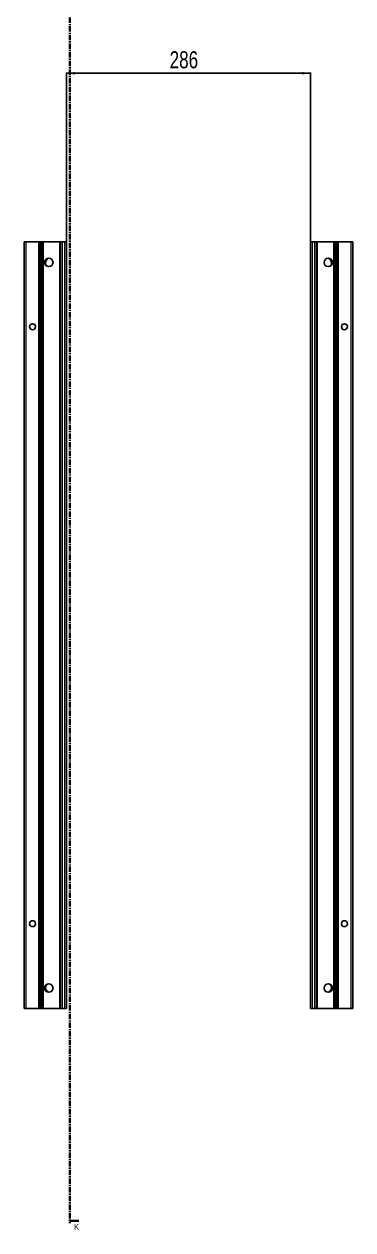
# Model space of a CAD drawing. Header units: millimetres. Extents: x -199 to 4583, y -1647 to 1507.
# Drawn here: x 1961 to 2347, y -1111 to 303 of the extents above; entities that cross this region are included whole.
import ezdxf

# ---------------------------------------------------------------- set-up
doc = ezdxf.new("R2010")
doc.units = ezdxf.units.MM
doc.linetypes.add('CENTER', pattern=[10.16, 6.35, -1.27, 1.27, -1.27])
doc.layers.add('FORMAT', color=7, linetype='Continuous')
doc.styles.add('SLDTEXTSTYLE0', font='TXT', dxfattribs={"width": 0.75})
doc.dimstyles.new('SLDDIMSTYLE0', dxfattribs={"dimtxt": 20, "dimasz": 10, "dimexe": 0, "dimexo": 0.0625, "dimgap": 5, "dimtad": 2, "dimdec": 1, "dimrnd": 1e-09, "dimzin": 12, "dimdsep": 46, "dimtxsty": 'SLDTEXTSTYLE0', "dimsah": 1, "dimcen": 0.09, "dimadec": 0, "dimazin": 3, "dimtfac": 1, "dimtofl": 0, "dimtmove": 0, "dimatfit": 3, "dimfxl": 0, "dimfrac": 2, "dimtolj": 1, "dimtzin": 12, "dimarcsym": 0})

# ---------------------------------------------------------------- blocks, each defined once
blk = doc.blocks.new('_D_4')
at = {"layer": 'FORMAT'}
for p, q in [((2010.8, 47.2), (2010.8, 246)), ((2010.8, 245), (2296.8, 245)), ((2296.8, 47.2), (2296.8, 246))]:
    blk.add_line(p, q, dxfattribs=at)
for points in [[(2010.8, 245), (2020.8, 243.5), (2020.8, 246.5)], [(2296.8, 245), (2286.8, 246.5), (2286.8, 243.5)]]:
    blk.add_solid(points, dxfattribs=at)
at = {"layer": 'FORMAT', "insert": (2131.7, 270.8), "char_height": 20, "attachment_point": 1, "style": 'SLDTEXTSTYLE0'}
blk.add_mtext('286', dxfattribs=at)

msp = doc.modelspace()

# ---------------------------------------------------------------- linework, layer by layer
at = {"color": 7, "linetype": 'CENTER', "lineweight": 35}
msp.add_line((2014.58, 1499.09), (2014.58, -1103.67), dxfattribs=at)
at = {"color": 7, "linetype": 'Continuous', "lineweight": 25}
for p, q in [((1961.15, -851.79), (1961.15, 47.21)), ((1961.15, 47.21), (1963.15, 47.21)), ((1963.15, 47.21), (1978.5, 47.21)), ((1978.5, 47.21), (1979.15, 47.21)), ((1979.15, 23.46), (1979.15, 47.21)), ((1979.15, 47.21), (1979.73, 47.21)), ((1979.73, 47.21), (1980.94, 47.21)), ((1980.94, 47.21), (1980.94, -851.79)), ((1980.94, 47.21), (1980.97, 47.21)), ((1980.97, 47.21), (1980.97, -851.79)), ((1980.97, 47.21), (1982.18, 47.21)), ((1982.18, 47.21), (1983.59, 47.21)), ((1983.59, 47.21), (2003, 47.21)), ((2003, 47.21), (2003.65, 47.21)), ((2003.65, -851.79), (2003.65, 47.21)), ((2003.65, 47.21), (2005.65, 47.21)), ((2005.65, 47.21), (2008.85, 47.21)), ((2008.85, 47.21), (2010.85, 47.21)), ((2010.85, 47.21), (2010.85, -851.79)), ((2296.85, -851.79), (2296.85, 47.21)), ((2296.85, 47.21), (2298.85, 47.21)), ((2302.05, 47.21), (2298.85, 47.21)), ((2302.05, 47.21), (2304.05, 47.21)), ((2304.05, 47.21), (2304.05, -851.79)), ((2304.05, 47.21), (2304.7, 47.21)), ((2324.1, 47.21), (2304.7, 47.21)), ((2324.1, 47.21), (2325.51, 47.21)), ((2326.72, 47.21), (2325.51, 47.21)), ((2326.72, -851.79), (2326.72, 47.21)), ((2326.75, 47.21), (2326.72, 47.21)), ((2326.75, -851.79), (2326.75, 47.21)), ((2327.96, 47.21), (2326.75, 47.21)), ((2327.96, 47.21), (2328.55, 47.21)), ((2328.55, 47.21), (2328.55, 23.46)), ((2328.55, 47.21), (2329.2, 47.21)), ((2344.55, 47.21), (2329.2, 47.21)), ((2344.55, 47.21), (2346.55, 47.21)), ((2346.55, 47.21), (2346.55, -851.79)), ((1979.21, 23.35), (1979.15, 23.46)), ((1979.15, 23.46), (1979.15, 21.96)), ((1979.15, 21.96), (1979.21, 22.06)), ((1979.15, -26.54), (1979.15, 21.96)), ((1979.21, 22.06), (1979.21, 23.35)), ((1989.2, 27.73), (1989.2, 28.14)), ((2318.5, 28.14), (2318.5, 27.73)), ((2328.55, 23.46), (2328.49, 23.35)), ((2328.49, 23.35), (2328.49, 22.06)), ((2328.49, 22.06), (2328.55, 21.96)), ((2328.55, 21.96), (2328.55, 23.46)), ((2328.55, 21.96), (2328.55, -26.54)), ((1979.21, -26.65), (1979.15, -26.54)), ((1979.15, -26.54), (1979.15, -28.04)), ((1979.15, -28.04), (1979.21, -27.94)), ((1979.15, -76.54), (1979.15, -28.04)), ((1979.21, -27.94), (1979.21, -26.65)), ((2328.55, -26.54), (2328.49, -26.65)), ((2328.49, -26.65), (2328.49, -27.94)), ((2328.49, -27.94), (2328.55, -28.04)), ((2328.55, -28.04), (2328.55, -26.54)), ((2328.55, -28.04), (2328.55, -76.54)), ((1979.21, -76.65), (1979.15, -76.54)), ((1979.15, -76.54), (1979.15, -78.04)), ((1979.15, -78.04), (1979.21, -77.94)), ((1979.15, -126.54), (1979.15, -78.04)), ((1979.21, -77.94), (1979.21, -76.65)), ((2328.55, -76.54), (2328.49, -76.65)), ((2328.49, -76.65), (2328.49, -77.94)), ((2328.49, -77.94), (2328.55, -78.04)), ((2328.55, -78.04), (2328.55, -76.54)), ((2328.55, -78.04), (2328.55, -126.54)), ((1979.21, -126.65), (1979.15, -126.54)), ((1979.15, -126.54), (1979.15, -128.04)), ((1979.21, -127.94), (1979.21, -126.65)), ((2328.55, -126.54), (2328.49, -126.65)), ((2328.49, -126.65), (2328.49, -127.94)), ((2328.55, -128.04), (2328.55, -126.54)), ((1979.15, -128.04), (1979.21, -127.94)), ((1979.15, -176.54), (1979.15, -128.04)), ((2328.49, -127.94), (2328.55, -128.04)), ((2328.55, -128.04), (2328.55, -176.54)), ((1979.21, -176.65), (1979.15, -176.54)), ((1979.15, -176.54), (1979.15, -178.04)), ((1979.15, -178.04), (1979.21, -177.94)), ((1979.15, -226.54), (1979.15, -178.04)), ((1979.21, -177.94), (1979.21, -176.65)), ((2328.55, -176.54), (2328.49, -176.65)), ((2328.49, -176.65), (2328.49, -177.94)), ((2328.49, -177.94), (2328.55, -178.04)), ((2328.55, -178.04), (2328.55, -176.54)), ((2328.55, -178.04), (2328.55, -226.54)), ((1979.21, -226.65), (1979.15, -226.54)), ((1979.15, -226.54), (1979.15, -228.04)), ((1979.15, -228.04), (1979.21, -227.94)), ((1979.15, -276.54), (1979.15, -228.04)), ((1979.21, -227.94), (1979.21, -226.65)), ((2328.55, -226.54), (2328.49, -226.65)), ((2328.49, -226.65), (2328.49, -227.94)), ((2328.49, -227.94), (2328.55, -228.04)), ((2328.55, -228.04), (2328.55, -226.54)), ((2328.55, -228.04), (2328.55, -276.54)), ((1979.21, -276.65), (1979.15, -276.54)), ((1979.15, -276.54), (1979.15, -278.04)), ((1979.15, -278.04), (1979.21, -277.94)), ((1979.15, -326.54), (1979.15, -278.04)), ((1979.21, -277.94), (1979.21, -276.65)), ((2328.55, -276.54), (2328.49, -276.65)), ((2328.49, -276.65), (2328.49, -277.94)), ((2328.49, -277.94), (2328.55, -278.04)), ((2328.55, -278.04), (2328.55, -276.54)), ((2328.55, -278.04), (2328.55, -326.54)), ((1979.21, -326.65), (1979.15, -326.54)), ((1979.15, -326.54), (1979.15, -328.04)), ((1979.15, -328.04), (1979.21, -327.94)), ((1979.15, -376.54), (1979.15, -328.04)), ((1979.21, -327.94), (1979.21, -326.65)), ((2328.55, -326.54), (2328.49, -326.65)), ((2328.49, -326.65), (2328.49, -327.94)), ((2328.49, -327.94), (2328.55, -328.04)), ((2328.55, -328.04), (2328.55, -326.54)), ((2328.55, -328.04), (2328.55, -376.54)), ((1979.21, -376.65), (1979.15, -376.54)), ((1979.15, -376.54), (1979.15, -378.04)), ((1979.15, -378.04), (1979.21, -377.94)), ((1979.15, -426.54), (1979.15, -378.04)), ((1979.21, -377.94), (1979.21, -376.65)), ((2328.55, -376.54), (2328.49, -376.65)), ((2328.49, -376.65), (2328.49, -377.94)), ((2328.49, -377.94), (2328.55, -378.04)), ((2328.55, -378.04), (2328.55, -376.54)), ((2328.55, -378.04), (2328.55, -426.54)), ((1979.21, -426.65), (1979.15, -426.54)), ((1979.15, -426.54), (1979.15, -428.04)), ((1979.15, -428.04), (1979.21, -427.94)), ((1979.15, -476.54), (1979.15, -428.04)), ((1979.21, -427.94), (1979.21, -426.65)), ((2328.55, -426.54), (2328.49, -426.65)), ((2328.49, -426.65), (2328.49, -427.94)), ((2328.49, -427.94), (2328.55, -428.04)), ((2328.55, -428.04), (2328.55, -426.54)), ((2328.55, -428.04), (2328.55, -476.54)), ((1979.21, -476.65), (1979.15, -476.54)), ((1979.15, -476.54), (1979.15, -478.04)), ((1979.15, -478.04), (1979.21, -477.94)), ((1979.15, -526.54), (1979.15, -478.04)), ((1979.21, -477.94), (1979.21, -476.65)), ((2328.55, -476.54), (2328.49, -476.65)), ((2328.49, -476.65), (2328.49, -477.94)), ((2328.49, -477.94), (2328.55, -478.04)), ((2328.55, -478.04), (2328.55, -476.54)), ((2328.55, -478.04), (2328.55, -526.54)), ((1979.21, -526.65), (1979.15, -526.54)), ((1979.15, -526.54), (1979.15, -528.04)), ((1979.15, -528.04), (1979.21, -527.94)), ((1979.15, -576.54), (1979.15, -528.04)), ((1979.21, -527.94), (1979.21, -526.65)), ((2328.55, -526.54), (2328.49, -526.65)), ((2328.49, -526.65), (2328.49, -527.94)), ((2328.49, -527.94), (2328.55, -528.04)), ((2328.55, -528.04), (2328.55, -526.54)), ((2328.55, -528.04), (2328.55, -576.54)), ((1979.21, -576.65), (1979.15, -576.54)), ((1979.15, -576.54), (1979.15, -578.04)), ((1979.15, -578.04), (1979.21, -577.94)), ((1979.15, -626.54), (1979.15, -578.04)), ((1979.21, -577.94), (1979.21, -576.65)), ((2328.55, -576.54), (2328.49, -576.65)), ((2328.49, -576.65), (2328.49, -577.94)), ((2328.49, -577.94), (2328.55, -578.04)), ((2328.55, -578.04), (2328.55, -576.54)), ((2328.55, -578.04), (2328.55, -626.54)), ((1979.21, -626.65), (1979.15, -626.54)), ((1979.15, -626.54), (1979.15, -628.04)), ((1979.15, -628.04), (1979.21, -627.94)), ((1979.15, -676.54), (1979.15, -628.04)), ((1979.21, -627.94), (1979.21, -626.65)), ((2328.55, -626.54), (2328.49, -626.65)), ((2328.49, -626.65), (2328.49, -627.94)), ((2328.49, -627.94), (2328.55, -628.04)), ((2328.55, -628.04), (2328.55, -626.54)), ((2328.55, -628.04), (2328.55, -676.54)), ((1979.21, -676.65), (1979.15, -676.54)), ((1979.15, -676.54), (1979.15, -678.04)), ((1979.15, -678.04), (1979.21, -677.94)), ((1979.15, -726.54), (1979.15, -678.04)), ((1979.21, -677.94), (1979.21, -676.65)), ((2328.55, -676.54), (2328.49, -676.65)), ((2328.49, -676.65), (2328.49, -677.94)), ((2328.49, -677.94), (2328.55, -678.04)), ((2328.55, -678.04), (2328.55, -676.54)), ((2328.55, -678.04), (2328.55, -726.54)), ((1979.21, -726.65), (1979.15, -726.54)), ((1979.15, -726.54), (1979.15, -728.04)), ((1979.15, -728.04), (1979.21, -727.94)), ((1979.15, -776.54), (1979.15, -728.04)), ((1979.21, -727.94), (1979.21, -726.65)), ((2328.55, -726.54), (2328.49, -726.65)), ((2328.49, -726.65), (2328.49, -727.94)), ((2328.49, -727.94), (2328.55, -728.04)), ((2328.55, -728.04), (2328.55, -726.54)), ((2328.55, -728.04), (2328.55, -776.54)), ((1979.21, -776.65), (1979.15, -776.54)), ((1979.15, -776.54), (1979.15, -778.04)), ((1979.21, -777.94), (1979.21, -776.65)), ((2328.55, -776.54), (2328.49, -776.65)), ((2328.49, -776.65), (2328.49, -777.94)), ((2328.55, -778.04), (2328.55, -776.54)), ((1979.15, -778.04), (1979.21, -777.94)), ((1979.15, -826.54), (1979.15, -778.04)), ((2328.49, -777.94), (2328.55, -778.04)), ((2328.55, -778.04), (2328.55, -826.54)), ((1979.21, -826.65), (1979.15, -826.54)), ((1979.15, -826.54), (1979.15, -828.04)), ((1979.15, -828.04), (1979.21, -827.94)), ((1979.15, -851.79), (1979.15, -828.04)), ((1979.21, -827.94), (1979.21, -826.65)), ((1989.2, -832.73), (1989.2, -832.32)), ((2318.5, -832.32), (2318.5, -832.73)), ((2328.55, -826.54), (2328.49, -826.65)), ((2328.49, -826.65), (2328.49, -827.94)), ((2328.49, -827.94), (2328.55, -828.04)), ((2328.55, -828.04), (2328.55, -826.54)), ((2328.55, -828.04), (2328.55, -851.79)), ((1963.15, -851.79), (1961.15, -851.79)), ((1963.15, -851.79), (1978.5, -851.79)), ((1979.15, -851.79), (1978.5, -851.79)), ((1979.73, -851.79), (1979.15, -851.79)), ((1979.73, -851.79), (1980.94, -851.79)), ((1980.94, -851.79), (1980.97, -851.79)), ((1980.97, -851.79), (1982.18, -851.79)), ((1983.59, -851.79), (1982.18, -851.79)), ((1983.59, -851.79), (2003, -851.79)), ((2003.65, -851.79), (2003, -851.79)), ((2005.65, -851.79), (2003.65, -851.79)), ((2005.65, -851.79), (2008.85, -851.79)), ((2010.85, -851.79), (2008.85, -851.79)), ((2298.85, -851.79), (2296.85, -851.79)), ((2302.05, -851.79), (2298.85, -851.79)), ((2304.05, -851.79), (2302.05, -851.79)), ((2304.7, -851.79), (2304.05, -851.79)), ((2324.1, -851.79), (2304.7, -851.79)), ((2325.51, -851.79), (2324.1, -851.79)), ((2326.72, -851.79), (2325.51, -851.79)), ((2326.75, -851.79), (2326.72, -851.79)), ((2327.96, -851.79), (2326.75, -851.79)), ((2328.55, -851.79), (2327.96, -851.79)), ((2329.2, -851.79), (2328.55, -851.79)), ((2344.55, -851.79), (2329.2, -851.79)), ((2346.55, -851.79), (2344.55, -851.79))]:
    msp.add_line(p, q, dxfattribs=at)
at = {"color": 8, "linetype": 'Continuous', "lineweight": 18}
for p, q in [((1963.15, 47.21), (1963.15, -851.79)), ((1978.5, -851.79), (1978.5, 47.21)), ((1979.73, 47.21), (1979.73, -851.79)), ((1982.18, -851.79), (1982.18, 47.21)), ((1983.59, 47.21), (1983.59, -851.79)), ((2003, -851.79), (2003, 47.21)), ((2005.65, 47.21), (2005.65, -851.79)), ((2008.85, -851.79), (2008.85, 47.21)), ((2298.85, 47.21), (2298.85, -851.79)), ((2302.05, -851.79), (2302.05, 47.21)), ((2304.7, 47.21), (2304.7, -851.79)), ((2324.1, -851.79), (2324.1, 47.21)), ((2325.51, 47.21), (2325.51, -851.79)), ((2327.96, -851.79), (2327.96, 47.21)), ((2329.2, 47.21), (2329.2, -851.79)), ((2344.55, -851.79), (2344.55, 47.21))]:
    msp.add_line(p, q, dxfattribs=at)
at = {"color": 7, "linetype": 'Continuous', "lineweight": 35}
msp.add_line((2025.22, -1100.67), (2014.58, -1100.67), dxfattribs=at)
at = {"color": 7, "linetype": 'Continuous', "lineweight": 25}
for centre, radius in [((1990, 23.21), 5), ((2317.7, 23.21), 5), ((1971.05, -52.29), 3.5), ((2336.65, -52.29), 3.5), ((1971.05, -752.29), 3.5), ((2336.65, -752.29), 3.5), ((1990, -827.79), 5), ((2317.7, -827.79), 5)]:
    msp.add_circle(centre, radius, dxfattribs=at)
for centre, radius, start, end in [((1991.5, 22.71), 5.25, 119.14074, 233.81086), ((1988.7, 27.73), 0.5, 299.14074, 0), ((2319, 27.73), 0.5, 180, 240.85926), ((2316.2, 22.71), 5.25, 306.18913, 60.85926), ((1991.5, -827.29), 5.25, 126.18914, 240.85926), ((1988.7, -832.32), 0.5, 0, 60.85926), ((2319, -832.32), 0.5, 119.14074, 180), ((2316.2, -827.29), 5.25, 299.14074, 53.81088)]:
    msp.add_arc(centre, radius, start, end, dxfattribs=at)
at = {"color": 7, "linetype": 'Continuous', "lineweight": 35}
msp.add_solid([(2014.58, -1100.67), (2021.58, -1101.79), (2021.58, -1099.55)], dxfattribs=at)

# ---------------------------------------------------------------- texts
at = {"color": 7, "linetype": 'Continuous', "insert": (2019.72, -1104.39), "char_height": 7, "attachment_point": 1, "style": 'SLDTEXTSTYLE0'}
msp.add_mtext('K', dxfattribs=at)

# ---------------------------------------------------------------- dimensions: what is measured, and where the dimension line sits
at = {"layer": 'FORMAT'}
dim = msp.add_linear_dim(base=(2296.85, 245), p1=(2010.85, 47.21), p2=(2296.85, 47.21), angle=0, dimstyle='SLDDIMSTYLE0', dxfattribs=at)
dim.commit()
dim.dimension.update_dxf_attribs({"geometry": '_D_4', "text_midpoint": (2153.85, 245), "dimtype": 160})

doc.saveas('drawing.dxf')
